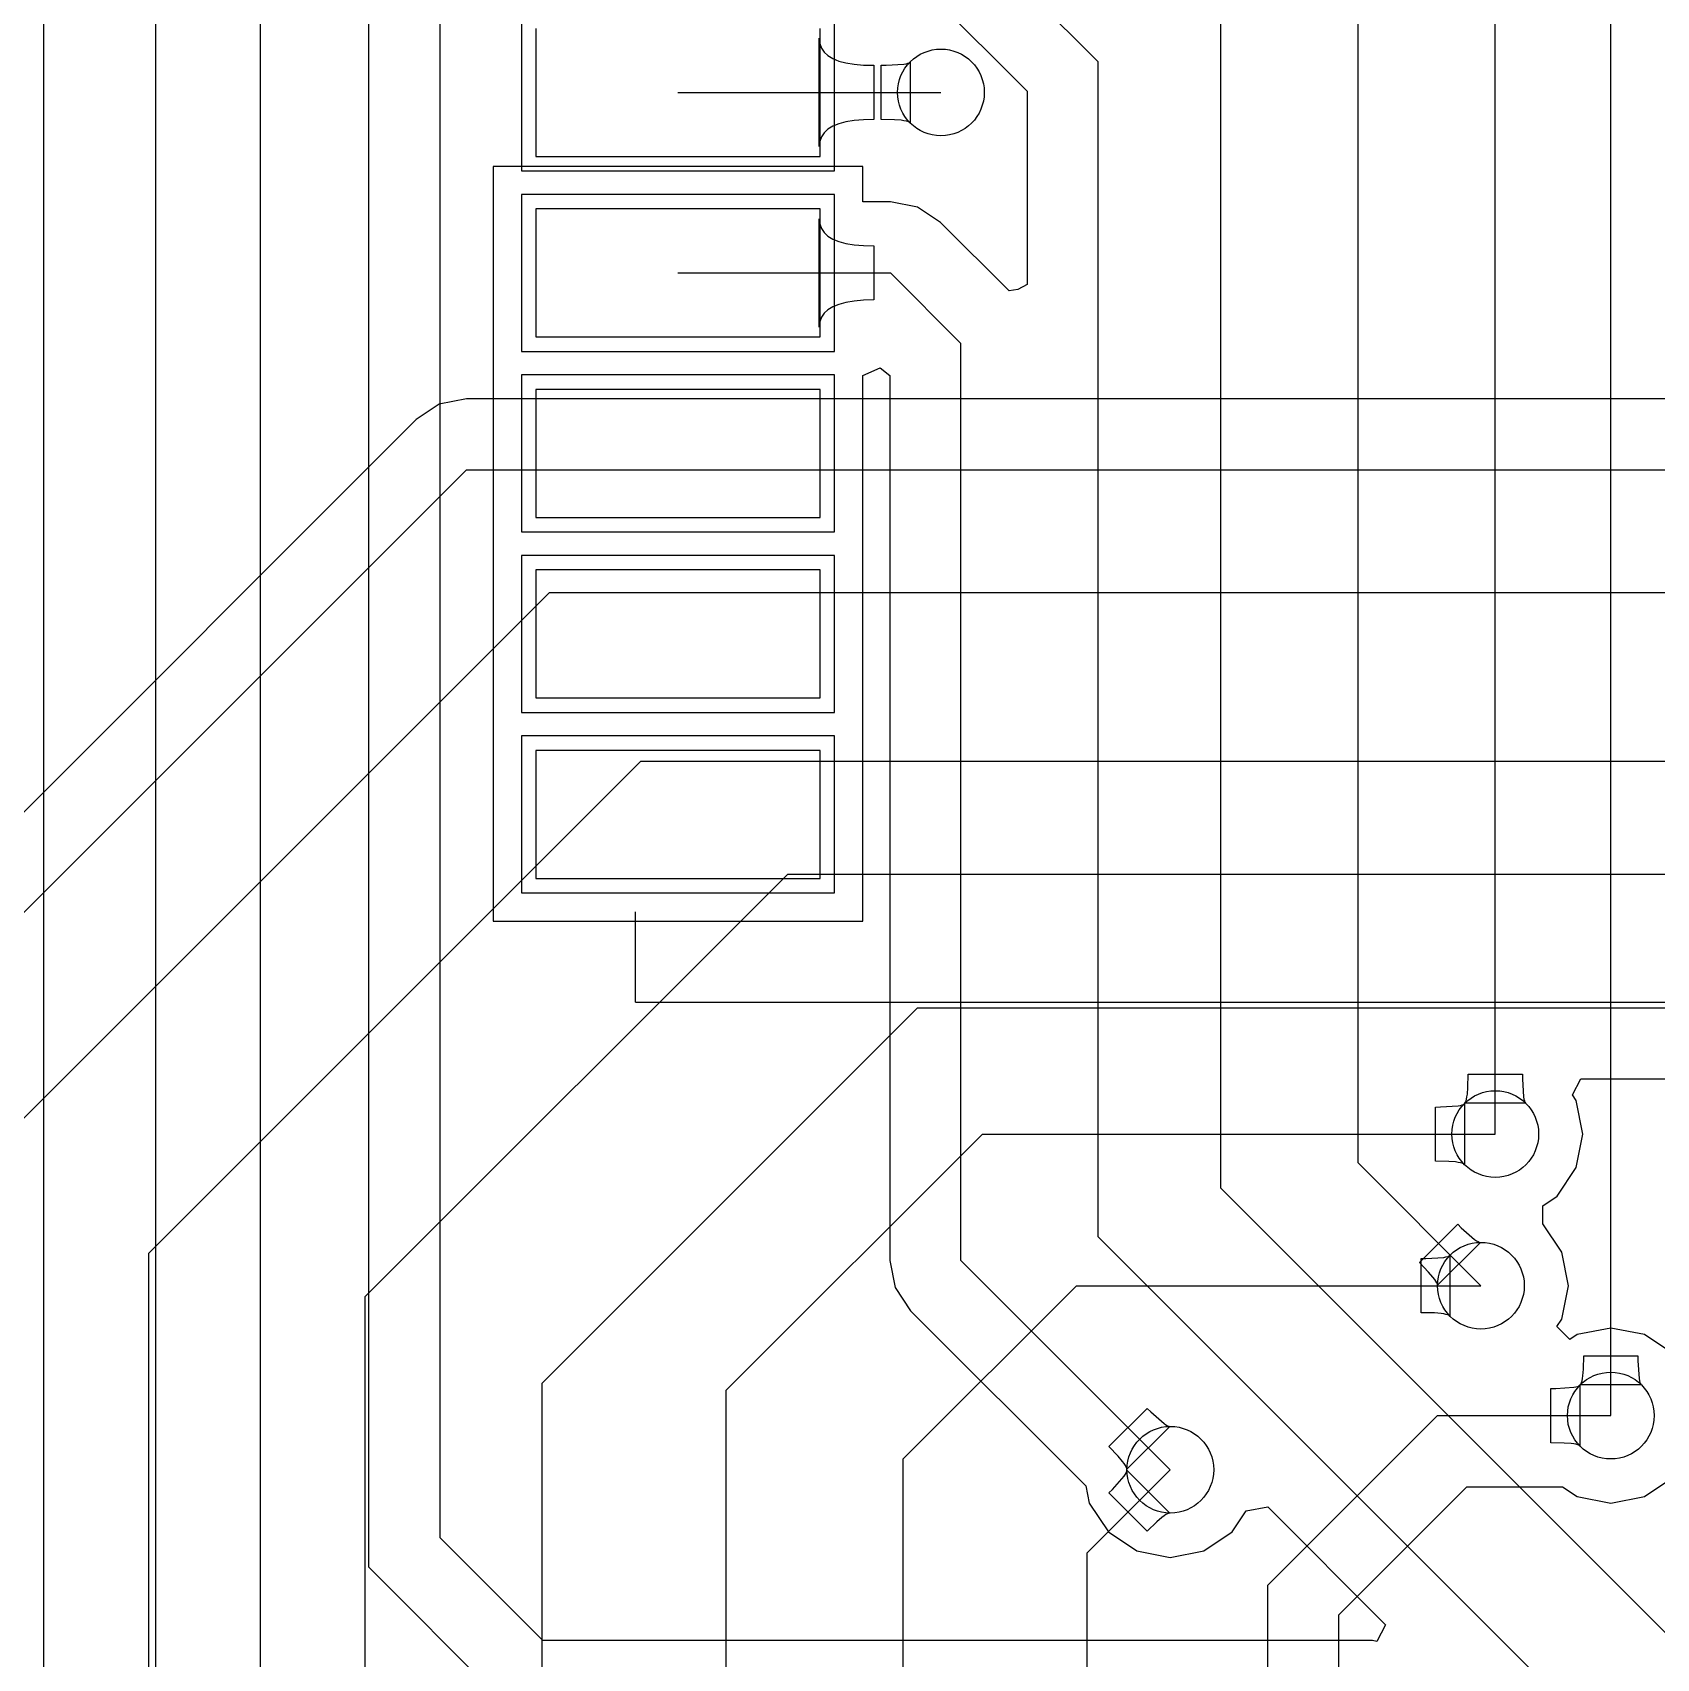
# Model space of a CAD drawing. Header units: millimetres. Extents: x 36 to 139, y 37 to 145.
# Drawn here: x 108.4 to 119.83, y 99.78 to 111.22 of the extents above; entities that cross this region are included whole.
import ezdxf

# ---------------------------------------------------------------- set-up
doc = ezdxf.new("R2010")
doc.units = ezdxf.units.MM
for name, color, linetype in [('BottomLayer', 5, 'Continuous'), ('MultiLayer', 9, 'Continuous'), ('TopLayer', 1, 'Continuous'), ('TopOverlay', 2, 'Continuous'), ('TopPaste', 8, 'Continuous'), ('TopSolder', 216, 'Continuous')]:
    doc.layers.add(name, color=color, linetype=linetype)

# ---------------------------------------------------------------- blocks, each defined once
blk = doc.blocks.new('ESP32_WROVER_B_45')
at = {"layer": 'TopLayer'}
for p, q in [((-10.1, -5.9), (-10.1, -6.8)), ((-8.1, -6.8), (-8.1, -5.9)), ((-10.1, -6.8), (-8.1, -6.8)), ((-10.1, -7.17), (-10.1, -8.07)), ((-8.1, -7.17), (-10.1, -7.17)), ((-8.1, -8.07), (-8.1, -7.17)), ((-10.1, -8.07), (-8.1, -8.07)), ((-10.1, -8.44), (-10.1, -9.34)), ((-8.1, -8.44), (-10.1, -8.44)), ((-8.1, -9.34), (-8.1, -8.44)), ((-10.1, -9.34), (-8.1, -9.34)), ((-10.1, -9.71), (-10.1, -10.61)), ((-8.1, -9.71), (-10.1, -9.71)), ((-8.1, -10.61), (-8.1, -9.71)), ((-10.1, -10.61), (-8.1, -10.61)), ((-10.1, -10.98), (-10.1, -11.88)), ((-8.1, -10.98), (-10.1, -10.98)), ((-8.1, -11.88), (-8.1, -10.98)), ((-10.1, -11.88), (-8.1, -11.88))]:
    blk.add_line(p, q, dxfattribs=at)
at = {"layer": 'TopOverlay'}
for q in [(-9.399, -12.115), (9.397, -12.75)]:
    blk.add_line((-9.399, -12.75), q, dxfattribs=at)
at = {"layer": 'TopPaste'}
for p, q in [((-10.1, -5.9), (-10.1, -6.8)), ((-8.1, -6.8), (-8.1, -5.9)), ((-10.1, -6.8), (-8.1, -6.8)), ((-10.1, -7.17), (-10.1, -8.07)), ((-8.1, -7.17), (-10.1, -7.17)), ((-8.1, -8.07), (-8.1, -7.17)), ((-10.1, -8.07), (-8.1, -8.07)), ((-10.1, -8.44), (-10.1, -9.34)), ((-8.1, -8.44), (-10.1, -8.44)), ((-8.1, -9.34), (-8.1, -8.44)), ((-10.1, -9.34), (-8.1, -9.34)), ((-10.1, -9.71), (-10.1, -10.61)), ((-8.1, -9.71), (-10.1, -9.71)), ((-8.1, -10.61), (-8.1, -9.71)), ((-10.1, -10.61), (-8.1, -10.61)), ((-10.1, -10.98), (-10.1, -11.88)), ((-8.1, -10.98), (-10.1, -10.98)), ((-8.1, -11.88), (-8.1, -10.98)), ((-10.1, -11.88), (-8.1, -11.88))]:
    blk.add_line(p, q, dxfattribs=at)
at = {"layer": 'TopSolder'}
for p, q in [((-10.202, -5.798), (-10.202, -6.902)), ((-7.998, -6.902), (-7.998, -5.798)), ((-10.202, -6.902), (-7.998, -6.902)), ((-10.202, -7.068), (-10.202, -8.172)), ((-7.998, -7.068), (-10.202, -7.068)), ((-7.998, -8.172), (-7.998, -7.068)), ((-10.202, -8.172), (-7.998, -8.172)), ((-10.202, -8.338), (-10.202, -9.442)), ((-7.998, -8.338), (-10.202, -8.338)), ((-7.998, -9.442), (-7.998, -8.338)), ((-10.202, -9.442), (-7.998, -9.442)), ((-10.202, -9.608), (-10.202, -10.712)), ((-7.998, -9.608), (-10.202, -9.608)), ((-7.998, -10.712), (-7.998, -9.608)), ((-10.202, -10.712), (-7.998, -10.712)), ((-10.202, -10.878), (-10.202, -11.982)), ((-7.998, -10.878), (-10.202, -10.878)), ((-7.998, -11.982), (-7.998, -10.878)), ((-10.202, -11.982), (-7.998, -11.982))]:
    blk.add_line(p, q, dxfattribs=at)

msp = doc.modelspace()

# ---------------------------------------------------------------- linework, layer by layer
at = {"layer": 'BottomLayer'}
for p, q in [((111.264, 108.604), (111.102, 108.495)), ((111.455, 108.642), (111.264, 108.604)), ((125.755, 108.642), (111.455, 108.642)), ((111.102, 108.495), (107.114, 104.507)), ((107.467, 104.154), (111.455, 108.142)), ((111.455, 108.142), (125.755, 108.142)), ((108.306, 103.544), (112.039, 107.278)), ((112.039, 107.278), (124.003, 107.278)), ((109.22, 102.63), (112.682, 106.092)), ((112.682, 106.092), (123.995, 106.092)), ((110.744, 102.325), (113.716, 105.297)), ((113.716, 105.297), (123.114, 105.297)), ((111.989, 101.715), (114.63, 104.357)), ((114.63, 104.357), (122.301, 104.357)), ((119.237, 103.745), (119.296, 103.857)), ((119.296, 103.857), (121.961, 103.857)), ((118.273, 103.658), (118.308, 103.659)), ((118.273, 103.277), (118.273, 103.658)), ((118.308, 103.659), (118.433, 103.667)), ((118.433, 103.667), (118.449, 103.67)), ((118.449, 103.67), (118.461, 103.673)), ((118.461, 103.673), (118.47, 103.677)), ((118.47, 103.677), (118.477, 103.681)), ((118.477, 103.681), (118.477, 103.255)), ((119.264, 103.704), (119.237, 103.745)), ((119.311, 103.468), (119.264, 103.704)), ((113.284, 101.665), (115.087, 103.468)), ((115.087, 103.468), (118.694, 103.468)), ((119.264, 103.232), (119.311, 103.468)), ((118.368, 103.275), (118.273, 103.277)), ((118.415, 103.272), (118.368, 103.275)), ((118.433, 103.269), (118.415, 103.272)), ((118.449, 103.266), (118.433, 103.269)), ((118.461, 103.263), (118.449, 103.266)), ((118.47, 103.259), (118.461, 103.263)), ((118.477, 103.255), (118.47, 103.259)), ((119.13, 103.032), (119.264, 103.232)), ((119.029, 102.964), (119.13, 103.032)), ((119.029, 102.837), (119.029, 102.964)), ((119.162, 102.637), (119.029, 102.837)), ((109.22, 91.251), (109.22, 102.63)), ((119.209, 102.401), (119.162, 102.637)), ((118.172, 102.211), (118.172, 102.592)), ((118.172, 102.592), (118.206, 102.592)), ((118.206, 102.592), (118.332, 102.6)), ((118.332, 102.6), (118.347, 102.603)), ((118.347, 102.603), (118.36, 102.606)), ((118.36, 102.606), (118.369, 102.61)), ((118.369, 102.61), (118.375, 102.615)), ((118.375, 102.615), (118.375, 102.188)), ((114.529, 101.182), (115.748, 102.401)), ((115.748, 102.401), (118.593, 102.401)), ((119.162, 102.165), (119.209, 102.401)), ((110.744, 94.832), (110.744, 102.325)), ((118.266, 102.209), (118.172, 102.211)), ((118.313, 102.205), (118.266, 102.209)), ((118.332, 102.202), (118.313, 102.205)), ((118.347, 102.199), (118.332, 102.202)), ((118.36, 102.196), (118.347, 102.199)), ((118.369, 102.192), (118.36, 102.196)), ((118.375, 102.188), (118.369, 102.192)), ((119.128, 102.114), (119.162, 102.165)), ((119.219, 102.022), (119.128, 102.114)), ((119.271, 102.057), (119.219, 102.022)), ((119.507, 102.103), (119.271, 102.057)), ((119.743, 102.057), (119.507, 102.103)), ((119.943, 101.923), (119.743, 102.057)), ((111.989, 93.537), (111.989, 101.715)), ((113.284, 94.832), (113.284, 101.665)), ((119.086, 101.677), (119.121, 101.678)), ((119.086, 101.296), (119.086, 101.677)), ((119.121, 101.678), (119.246, 101.686)), ((119.246, 101.686), (119.262, 101.689)), ((119.262, 101.689), (119.274, 101.692)), ((119.274, 101.692), (119.283, 101.696)), ((119.283, 101.696), (119.289, 101.7)), ((119.289, 101.7), (119.289, 101.273)), ((117.094, 100.293), (118.288, 101.487)), ((118.288, 101.487), (119.507, 101.487)), ((119.18, 101.294), (119.086, 101.296)), ((119.227, 101.291), (119.18, 101.294)), ((119.246, 101.288), (119.227, 101.291)), ((119.262, 101.285), (119.246, 101.288)), ((119.274, 101.282), (119.262, 101.285)), ((119.283, 101.278), (119.274, 101.282)), ((119.289, 101.273), (119.283, 101.278)), ((114.529, 93.537), (114.529, 101.182)), ((115.824, 100.522), (116.408, 101.106)), ((116, 100.968), (116.083, 101.062)), ((116.083, 101.062), (116.092, 101.075)), ((116.092, 101.075), (116.098, 101.086)), ((116.098, 101.086), (116.102, 101.095)), ((116.102, 101.095), (116.103, 101.103)), ((116.103, 101.103), (116.405, 100.801)), ((119.743, 100.917), (119.943, 101.051)), ((115.976, 100.943), (116, 100.968)), ((116.245, 100.674), (115.976, 100.943)), ((117.594, 100.086), (118.495, 100.987)), ((118.495, 100.987), (119.167, 100.987)), ((119.167, 100.987), (119.271, 100.917)), ((119.271, 100.917), (119.507, 100.87)), ((119.507, 100.87), (119.743, 100.917)), ((116.389, 100.796), (116.377, 100.79)), ((116.398, 100.8), (116.389, 100.796)), ((116.405, 100.801), (116.398, 100.8)), ((116.313, 100.739), (116.245, 100.674)), ((116.349, 100.769), (116.313, 100.739)), ((116.364, 100.781), (116.349, 100.769)), ((116.377, 100.79), (116.364, 100.781)), ((115.824, 94.832), (115.824, 100.522)), ((117.094, 93.562), (117.094, 100.293)), ((117.594, 95.725), (117.594, 100.086))]:
    msp.add_line(p, q, dxfattribs=at)
for centre in [(114.794, 110.797), (118.694, 103.468), (118.593, 102.401), (119.507, 101.487), (116.408, 101.106)]:
    msp.add_circle(centre, 0.305, dxfattribs=at)
at = {"layer": 'MultiLayer'}
for centre in [(114.794, 110.797), (118.694, 103.468), (118.593, 102.401), (119.507, 101.487), (116.408, 101.106)]:
    msp.add_circle(centre, 0.305, dxfattribs=at)
at = {"layer": 'TopLayer'}
for p, q in [((108.483, 98.667), (108.483, 123.074)), ((109.271, 99.15), (109.271, 122.493)), ((110.007, 99.604), (110.007, 121.197)), ((110.769, 100.42), (110.769, 120.308)), ((111.27, 100.627), (111.27, 120.101)), ((119.507, 101.487), (119.507, 113.831)), ((118.694, 103.468), (118.694, 113.222)), ((117.729, 103.265), (117.729, 112.612)), ((116.764, 103.087), (116.764, 112.155)), ((114.845, 112.067), (115.9, 111.012)), ((114.638, 111.567), (115.4, 110.805)), ((113.938, 110.416), (113.938, 111.178)), ((113.938, 111.178), (113.942, 111.142)), ((113.942, 111.142), (113.953, 111.109)), ((113.953, 111.109), (113.972, 111.081)), ((113.972, 111.081), (113.999, 111.056)), ((113.999, 111.056), (114.034, 111.035)), ((114.034, 111.035), (114.076, 111.018)), ((114.076, 111.018), (114.126, 111.005)), ((114.126, 111.005), (114.184, 110.995)), ((114.184, 110.995), (114.249, 110.989)), ((114.249, 110.989), (114.322, 110.988)), ((114.322, 110.988), (114.322, 110.607)), ((114.373, 110.607), (114.373, 110.988)), ((114.373, 110.988), (114.408, 110.988)), ((114.408, 110.988), (114.533, 110.996)), ((114.533, 110.996), (114.549, 110.999)), ((114.549, 110.999), (114.561, 111.002)), ((114.561, 111.002), (114.57, 111.006)), ((114.57, 111.006), (114.577, 111.01)), ((114.577, 111.01), (114.577, 110.584)), ((115.9, 102.745), (115.9, 111.012)), ((112.944, 110.797), (114.794, 110.797)), ((115.4, 110.805), (115.4, 109.446)), ((113.999, 110.538), (113.972, 110.513)), ((114.034, 110.559), (113.999, 110.538)), ((114.076, 110.576), (114.034, 110.559)), ((114.126, 110.589), (114.076, 110.576)), ((114.184, 110.599), (114.126, 110.589)), ((114.249, 110.605), (114.184, 110.599)), ((114.322, 110.607), (114.249, 110.605)), ((114.468, 110.604), (114.373, 110.607)), ((114.515, 110.601), (114.468, 110.604)), ((114.533, 110.598), (114.515, 110.601)), ((114.549, 110.595), (114.533, 110.598)), ((114.561, 110.592), (114.549, 110.595)), ((114.57, 110.588), (114.561, 110.592)), ((114.577, 110.584), (114.57, 110.588)), ((113.942, 110.452), (113.938, 110.416)), ((113.953, 110.485), (113.942, 110.452)), ((113.972, 110.513), (113.953, 110.485)), ((114.244, 110.277), (111.644, 110.277)), ((111.644, 110.277), (111.644, 108.777)), ((114.244, 110.027), (114.244, 110.277)), ((114.439, 110.027), (114.244, 110.027)), ((114.63, 109.989), (114.439, 110.027)), ((114.792, 109.881), (114.63, 109.989)), ((113.938, 109.146), (113.938, 109.908)), ((113.938, 109.908), (113.942, 109.872)), ((113.942, 109.872), (113.953, 109.839)), ((113.953, 109.839), (113.972, 109.811)), ((115.273, 109.4), (114.792, 109.881)), ((113.972, 109.811), (113.999, 109.786)), ((113.999, 109.786), (114.034, 109.765)), ((114.034, 109.765), (114.076, 109.748)), ((114.076, 109.748), (114.126, 109.735)), ((114.126, 109.735), (114.184, 109.725)), ((114.184, 109.725), (114.249, 109.719)), ((114.249, 109.719), (114.322, 109.718)), ((114.322, 109.718), (114.322, 109.337)), ((112.944, 109.527), (114.439, 109.527)), ((114.439, 109.527), (114.935, 109.031)), ((115.336, 109.411), (115.273, 109.4)), ((115.4, 109.446), (115.336, 109.411)), ((113.999, 109.268), (113.972, 109.243)), ((114.034, 109.289), (113.999, 109.268)), ((114.076, 109.306), (114.034, 109.289)), ((114.126, 109.319), (114.076, 109.306)), ((114.184, 109.329), (114.126, 109.319)), ((114.249, 109.335), (114.184, 109.329)), ((114.322, 109.337), (114.249, 109.335)), ((113.942, 109.182), (113.938, 109.146)), ((113.953, 109.215), (113.942, 109.182)), ((113.972, 109.243), (113.953, 109.215)), ((114.935, 102.579), (114.935, 109.031)), ((114.244, 108.805), (114.366, 108.859)), ((114.244, 107.507), (114.244, 108.805)), ((114.366, 108.859), (114.435, 108.805)), ((114.435, 108.805), (114.435, 102.579)), ((111.644, 108.777), (111.644, 107.507)), ((111.644, 107.507), (111.644, 106.237)), ((114.244, 106.237), (114.244, 107.507)), ((111.644, 106.237), (111.644, 104.967)), ((114.244, 104.967), (114.244, 106.237)), ((111.644, 104.967), (114.244, 104.967)), ((118.502, 103.795), (118.504, 103.889)), ((118.504, 103.889), (118.885, 103.889)), ((118.885, 103.889), (118.885, 103.854)), ((118.498, 103.748), (118.502, 103.795)), ((118.885, 103.854), (118.893, 103.729)), ((118.481, 103.686), (118.485, 103.692)), ((118.908, 103.686), (118.481, 103.686)), ((118.485, 103.692), (118.489, 103.701)), ((118.489, 103.701), (118.492, 103.713)), ((118.492, 103.713), (118.495, 103.729)), ((118.495, 103.729), (118.498, 103.748)), ((118.893, 103.729), (118.896, 103.713)), ((118.896, 103.713), (118.899, 103.701)), ((118.899, 103.701), (118.903, 103.692)), ((118.903, 103.692), (118.908, 103.686)), ((117.729, 103.265), (118.593, 102.401)), ((116.764, 103.087), (121.31, 98.54)), ((115.9, 102.745), (120.918, 97.728)), ((118.16, 102.564), (118.43, 102.833)), ((118.43, 102.833), (118.454, 102.809)), ((118.454, 102.809), (118.549, 102.726)), ((118.59, 102.706), (118.288, 102.404)), ((118.549, 102.726), (118.562, 102.717)), ((118.562, 102.717), (118.573, 102.711)), ((118.573, 102.711), (118.582, 102.707)), ((118.582, 102.707), (118.59, 102.706)), ((114.435, 102.579), (114.473, 102.388)), ((114.935, 102.579), (116.408, 101.106)), ((118.225, 102.496), (118.16, 102.564)), ((118.256, 102.46), (118.225, 102.496)), ((118.268, 102.445), (118.256, 102.46)), ((118.276, 102.432), (118.268, 102.445)), ((118.283, 102.421), (118.276, 102.432)), ((118.287, 102.412), (118.283, 102.421)), ((118.288, 102.404), (118.287, 102.412)), ((114.473, 102.388), (114.581, 102.225)), ((114.581, 102.225), (115.814, 100.993)), ((119.314, 101.813), (119.317, 101.908)), ((119.317, 101.908), (119.698, 101.908)), ((119.698, 101.908), (119.698, 101.873)), ((119.698, 101.873), (119.706, 101.748)), ((119.294, 101.704), (119.298, 101.711)), ((119.298, 101.711), (119.302, 101.72)), ((119.302, 101.72), (119.305, 101.732)), ((119.305, 101.732), (119.308, 101.748)), ((119.308, 101.748), (119.311, 101.766)), ((119.311, 101.766), (119.314, 101.813)), ((119.706, 101.748), (119.709, 101.732)), ((119.709, 101.732), (119.712, 101.72)), ((119.712, 101.72), (119.716, 101.711)), ((119.716, 101.711), (119.72, 101.704)), ((119.72, 101.704), (119.294, 101.704)), ((115.976, 101.269), (116.245, 101.538)), ((116.245, 101.538), (116.27, 101.514)), ((116.27, 101.514), (116.364, 101.431)), ((116.405, 101.411), (116.103, 101.109)), ((116.364, 101.431), (116.377, 101.422)), ((116.377, 101.422), (116.389, 101.416)), ((116.389, 101.416), (116.398, 101.412)), ((116.398, 101.412), (116.405, 101.411)), ((116.041, 101.201), (115.976, 101.269)), ((116.072, 101.165), (116.041, 101.201)), ((116.083, 101.15), (116.072, 101.165)), ((116.092, 101.137), (116.083, 101.15)), ((116.098, 101.125), (116.092, 101.137)), ((116.102, 101.116), (116.098, 101.125)), ((116.103, 101.109), (116.102, 101.116)), ((115.814, 100.993), (115.838, 100.87)), ((115.838, 100.87), (115.972, 100.67)), ((116.844, 100.67), (116.942, 100.816)), ((116.942, 100.816), (117.093, 100.845)), ((117.093, 100.845), (117.923, 100.015)), ((111.993, 99.904), (111.27, 100.627)), ((115.972, 100.67), (116.172, 100.536)), ((116.644, 100.536), (116.844, 100.67)), ((116.172, 100.536), (116.408, 100.489)), ((116.408, 100.489), (116.644, 100.536)), ((110.769, 100.42), (111.785, 99.404)), ((117.923, 100.015), (117.86, 99.898)), ((117.831, 99.904), (111.993, 99.904)), ((117.86, 99.898), (117.831, 99.904))]:
    msp.add_line(p, q, dxfattribs=at)
for centre in [(114.794, 110.797), (118.694, 103.468), (118.593, 102.401), (119.507, 101.487), (116.408, 101.106)]:
    msp.add_circle(centre, 0.305, dxfattribs=at)

# ---------------------------------------------------------------- block references
msp.add_blockref('ESP32_WROVER_B_45', (122.044, 117.147))

doc.saveas('drawing.dxf')
